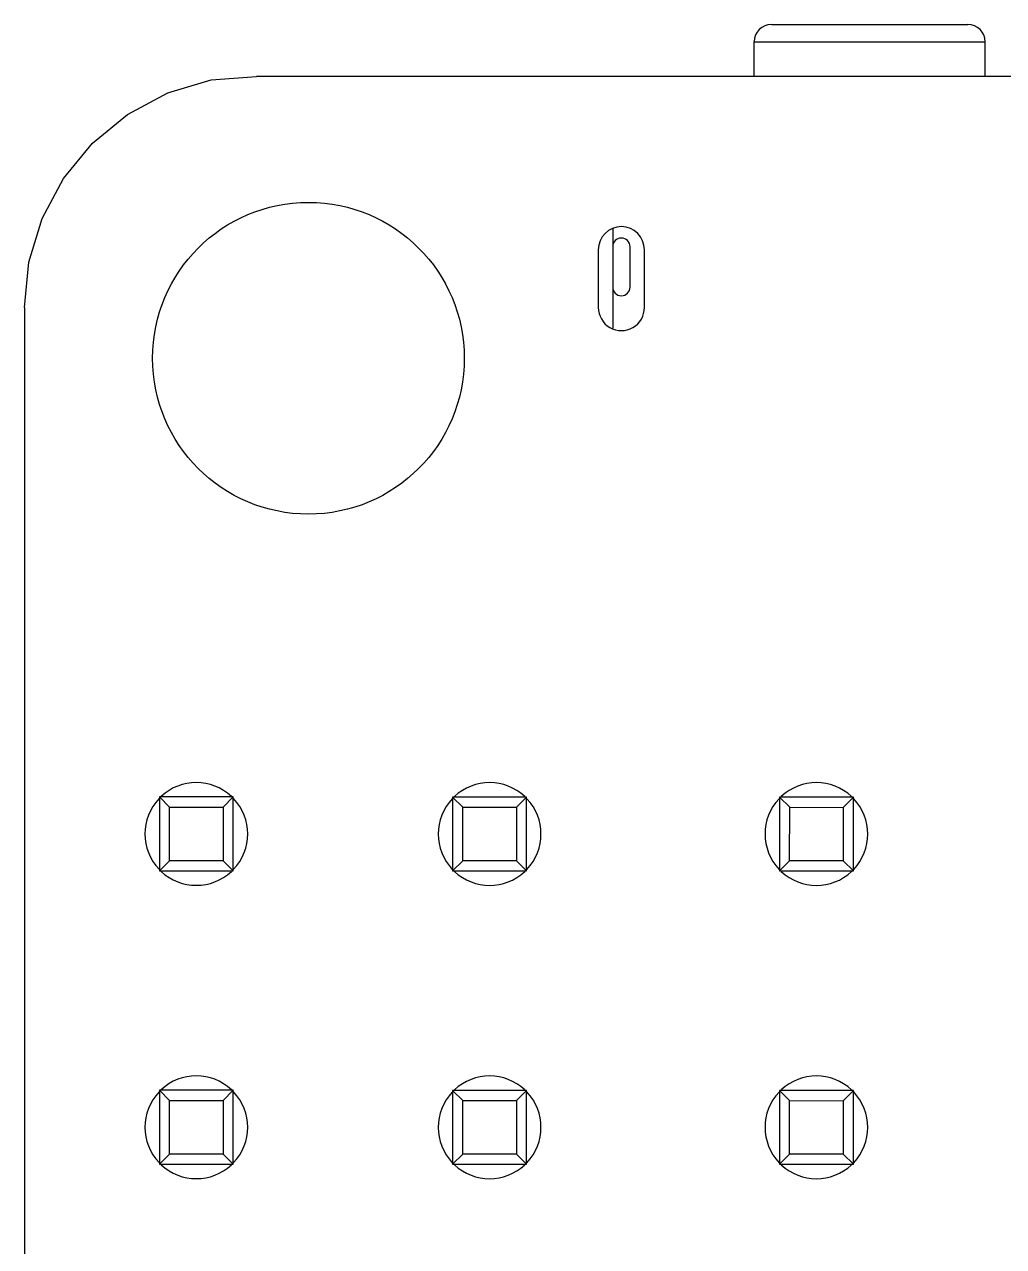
# Model space of a CAD drawing. Header units: inches. Extents: x -29 to 164, y -51 to 83.
# Drawn here: x 113.5 to 121.98, y 32.15 to 42.73 of the extents above; entities that cross this region are included whole.
import ezdxf

# ---------------------------------------------------------------- set-up
doc = ezdxf.new("R2010")
doc.units = ezdxf.units.IN
doc.header["$LTSCALE"] = 1.21
doc.header["$MEASUREMENT"] = 0
doc.layers.get('0').update_dxf_attribs({"linetype": 'CONTINUOUS'})

msp = doc.modelspace()

# ---------------------------------------------------------------- linework, layer by layer
at = {"color": 7, "linetype": 'Continuous'}
for p, q in [((119.974, 42.733), (121.674, 42.733)), ((119.824, 42.283), (119.824, 42.583)), ((119.824, 42.583), (121.824, 42.583)), ((121.824, 42.283), (121.824, 42.583)), ((114.746, 42.14), (115.123, 42.254)), ((115.123, 42.254), (115.515, 42.283)), ((161.515, 42.283), (115.515, 42.283)), ((114.398, 41.954), (114.746, 42.14)), ((114.094, 41.704), (114.398, 41.954)), ((113.844, 41.4), (114.094, 41.704)), ((113.658, 41.052), (113.844, 41.4)), ((113.543, 40.675), (113.658, 41.052)), ((118.599, 40.963), (118.599, 40.102)), ((118.474, 40.782), (118.474, 40.282)), ((118.749, 40.458), (118.749, 40.808)), ((118.874, 40.282), (118.874, 40.782)), ((113.505, 40.283), (113.543, 40.675)), ((113.505, 40.283), (113.505, -5.717)), ((114.673, 36.043), (114.673, 35.403)), ((114.762, 35.955), (114.673, 36.043)), ((115.313, 36.043), (114.673, 36.043)), ((115.225, 35.955), (115.313, 36.043)), ((115.313, 35.403), (115.313, 36.043)), ((117.213, 36.042), (117.213, 35.402)), ((117.302, 35.954), (117.213, 36.042)), ((117.853, 36.042), (117.213, 36.042)), ((117.765, 35.954), (117.853, 36.042)), ((117.853, 35.402), (117.853, 36.042)), ((120.043, 36.042), (120.043, 35.402)), ((120.132, 35.954), (120.043, 36.042)), ((120.683, 36.042), (120.043, 36.042)), ((120.595, 35.953), (120.683, 36.042)), ((120.683, 35.402), (120.683, 36.042)), ((114.761, 35.491), (114.762, 35.955)), ((114.762, 35.955), (115.225, 35.955)), ((115.225, 35.955), (115.225, 35.491)), ((117.301, 35.49), (117.302, 35.954)), ((117.302, 35.954), (117.765, 35.954)), ((117.765, 35.954), (117.765, 35.49)), ((120.131, 35.49), (120.132, 35.954)), ((120.132, 35.954), (120.595, 35.953)), ((120.595, 35.953), (120.595, 35.49)), ((114.673, 35.403), (114.761, 35.491)), ((115.225, 35.491), (114.761, 35.491)), ((115.313, 35.403), (115.225, 35.491)), ((117.213, 35.402), (117.301, 35.49)), ((117.765, 35.49), (117.301, 35.49)), ((117.853, 35.402), (117.765, 35.49)), ((120.043, 35.402), (120.131, 35.49)), ((120.595, 35.49), (120.131, 35.49)), ((120.595, 35.49), (120.683, 35.402)), ((114.673, 35.403), (115.313, 35.403)), ((117.213, 35.402), (117.853, 35.402)), ((120.043, 35.402), (120.683, 35.402)), ((114.673, 33.503), (114.673, 32.863)), ((114.761, 33.415), (114.673, 33.503)), ((115.313, 33.503), (114.673, 33.503)), ((115.225, 33.415), (115.313, 33.503)), ((115.313, 32.863), (115.313, 33.503)), ((117.213, 33.502), (117.213, 32.862)), ((117.301, 33.414), (117.213, 33.502)), ((117.853, 33.502), (117.213, 33.502)), ((117.765, 33.414), (117.853, 33.502)), ((117.853, 32.862), (117.853, 33.502)), ((120.043, 33.502), (120.043, 32.862)), ((120.131, 33.414), (120.043, 33.502)), ((120.683, 33.502), (120.043, 33.502)), ((120.595, 33.413), (120.683, 33.502)), ((120.683, 32.862), (120.683, 33.502)), ((114.761, 32.951), (114.761, 33.415)), ((114.761, 33.415), (115.225, 33.415)), ((115.225, 33.415), (115.225, 32.951)), ((117.301, 32.95), (117.301, 33.414)), ((117.301, 33.414), (117.765, 33.414)), ((117.765, 33.414), (117.765, 32.95)), ((120.131, 32.95), (120.131, 33.414)), ((120.131, 33.414), (120.595, 33.413)), ((120.595, 33.413), (120.595, 32.95)), ((114.673, 32.863), (114.761, 32.951)), ((115.225, 32.951), (114.761, 32.951)), ((115.313, 32.863), (115.225, 32.951)), ((117.213, 32.862), (117.301, 32.95)), ((117.765, 32.95), (117.301, 32.95)), ((117.853, 32.862), (117.765, 32.95)), ((120.043, 32.862), (120.131, 32.95)), ((120.595, 32.95), (120.131, 32.95)), ((120.595, 32.95), (120.683, 32.862)), ((114.673, 32.863), (115.313, 32.863)), ((117.213, 32.862), (117.853, 32.862)), ((120.043, 32.862), (120.683, 32.862))]:
    msp.add_line(p, q, dxfattribs=at)
msp.add_circle((115.964, 39.842), 1.35, dxfattribs=at)
for centre, radius, start, end in [((119.974, 42.583), 0.15, 90, 180), ((121.674, 42.583), 0.15, 0, 90), ((118.674, 40.782), 0.2, 359.988, 179.988), ((118.674, 40.808), 0.075, 0, 180), ((118.674, 40.458), 0.075, 180, 0), ((118.674, 40.282), 0.2, 179.988, 359.988), ((114.993, 35.723), 0.445, 46.8548, 133.1203), ((117.533, 35.722), 0.445, 46.8548, 133.1203), ((120.363, 35.722), 0.445, 46.8548, 133.1203), ((114.993, 35.723), 0.445, 136.534, 223.4753), ((114.993, 35.723), 0.445, 316.534, 43.4753), ((117.533, 35.722), 0.445, 136.534, 223.4753), ((117.533, 35.722), 0.445, 316.534, 43.4753), ((120.363, 35.722), 0.445, 136.534, 223.4753), ((120.363, 35.722), 0.445, 316.534, 43.4753), ((114.993, 35.723), 0.445, 226.8548, 313.1203), ((117.533, 35.722), 0.445, 226.8548, 313.1203), ((120.363, 35.722), 0.445, 226.8548, 313.1203), ((114.993, 33.183), 0.445, 46.8548, 133.1203), ((117.533, 33.182), 0.445, 46.8548, 133.1203), ((120.363, 33.182), 0.445, 46.8548, 133.1203), ((114.993, 33.183), 0.445, 136.534, 223.4753), ((114.993, 33.183), 0.445, 316.534, 43.4753), ((117.533, 33.182), 0.445, 136.534, 223.4753), ((117.533, 33.182), 0.445, 316.534, 43.4753), ((120.363, 33.182), 0.445, 136.534, 223.4753), ((120.363, 33.182), 0.445, 316.534, 43.4753), ((114.993, 33.183), 0.445, 226.8548, 313.1203), ((117.533, 33.182), 0.445, 226.8548, 313.1203), ((120.363, 33.182), 0.445, 226.8548, 313.1203)]:
    msp.add_arc(centre, radius, start, end, dxfattribs=at)

doc.saveas('drawing.dxf')
